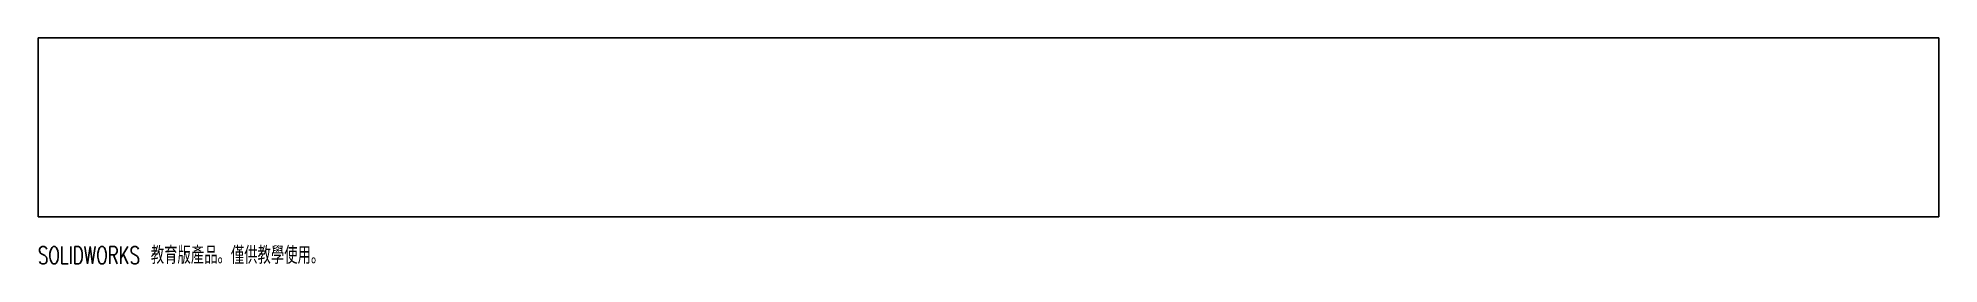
# Model space of a CAD drawing. Header units: millimetres. Extents: x -265 to 265, y -299 to -236.
import ezdxf

# ---------------------------------------------------------------- set-up
doc = ezdxf.new("R2010")
doc.units = ezdxf.units.MM
doc.styles.add('SLDTEXTSTYLE0', font='TXT', dxfattribs={"width": 0.7, "bigfont": 'bigfont'})

msp = doc.modelspace()

# ---------------------------------------------------------------- linework, layer by layer
at = {"color": 7, "linetype": 'Continuous', "lineweight": 25}
for p, q in [((265, -236), (-265, -236)), ((-265, -236), (-265, -286)), ((265, -236), (265, -286)), ((265, -286), (-265, -286))]:
    msp.add_line(p, q, dxfattribs=at)

# ---------------------------------------------------------------- texts
at = {"color": 7, "linetype": 'Continuous', "insert": (-265, -294.27), "char_height": 4.8336, "attachment_point": 1, "style": 'SLDTEXTSTYLE0'}
msp.add_mtext('SOLIDWORKS 教育版產品。僅供教學使用。', dxfattribs=at)

doc.saveas('drawing.dxf')
